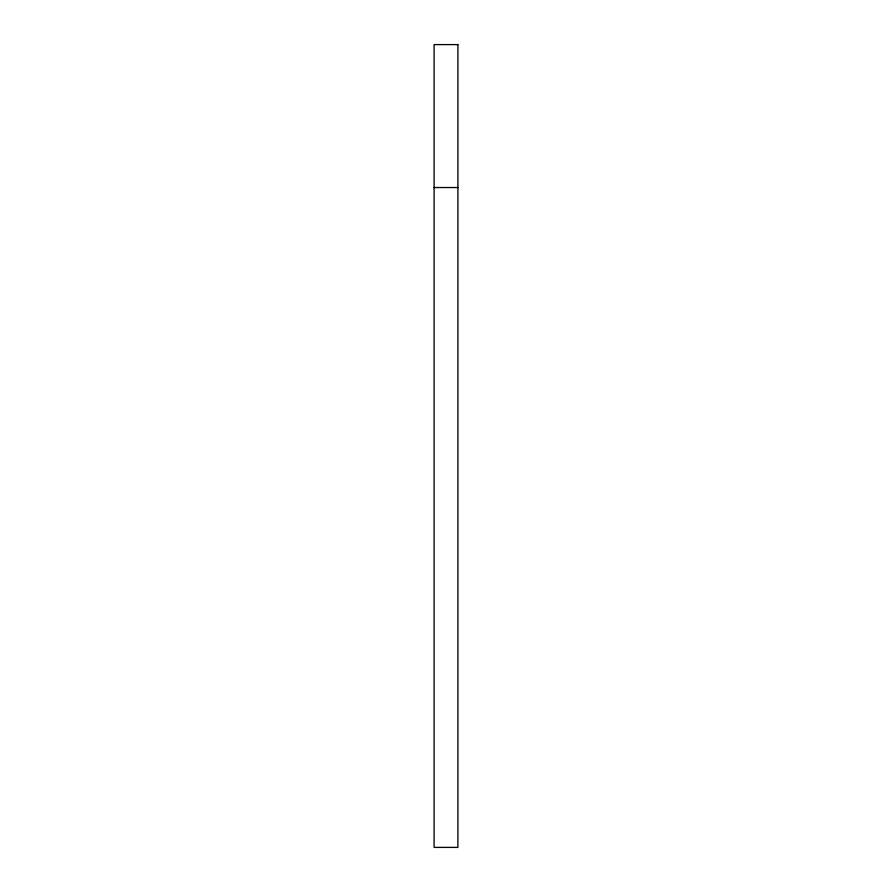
<?xml version="1.0" encoding="UTF-8"?>
<svg xmlns="http://www.w3.org/2000/svg" width="892" height="892" viewBox="0 0 892 892"><rect width="100%" height="100%" fill="white"/><g stroke="black" fill="none" stroke-linecap="round" stroke-linejoin="round"><path stroke-width="1.34" d="M434.092 187.532L457.908 187.532M457.908 44.6L434.092 44.6L434.092 847.4L457.908 847.4L457.908 44.6"/></g></svg>
